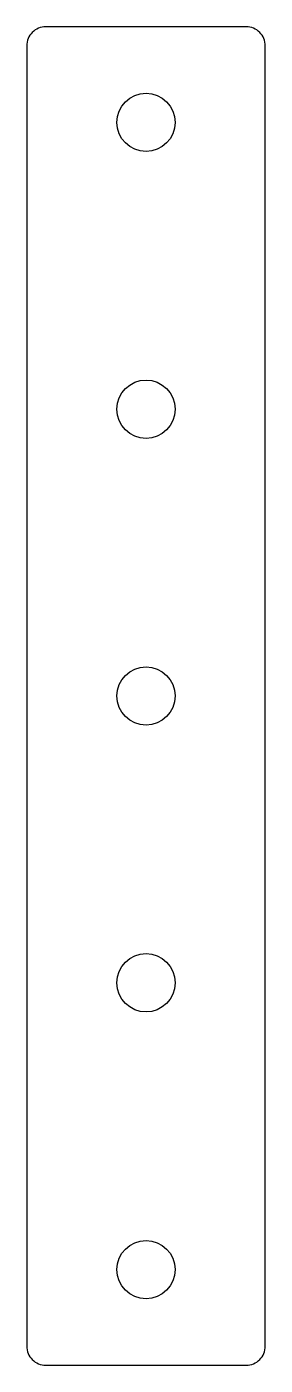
# Model space of a CAD drawing. Header units: millimetres. Extents: x -25 to 0, y -140 to 0.
import ezdxf

# ---------------------------------------------------------------- set-up
doc = ezdxf.new("R2010")
doc.units = ezdxf.units.MM

msp = doc.modelspace()

# ---------------------------------------------------------------- linework, layer by layer
msp.add_lwpolyline([(-25, -138, 0.414214), (-23, -140), (-2, -140, 0.414214), (0, -138), (0, -2, 0.414214), (-2, 0), (-23, 0, 0.414214), (-25, -2)], format="xyb", close=True)
for centre in [(-12.5, -10), (-12.5, -40), (-12.5, -70), (-12.5, -100), (-12.5, -130)]:
    msp.add_circle(centre, 3.05)

doc.saveas('drawing.dxf')
